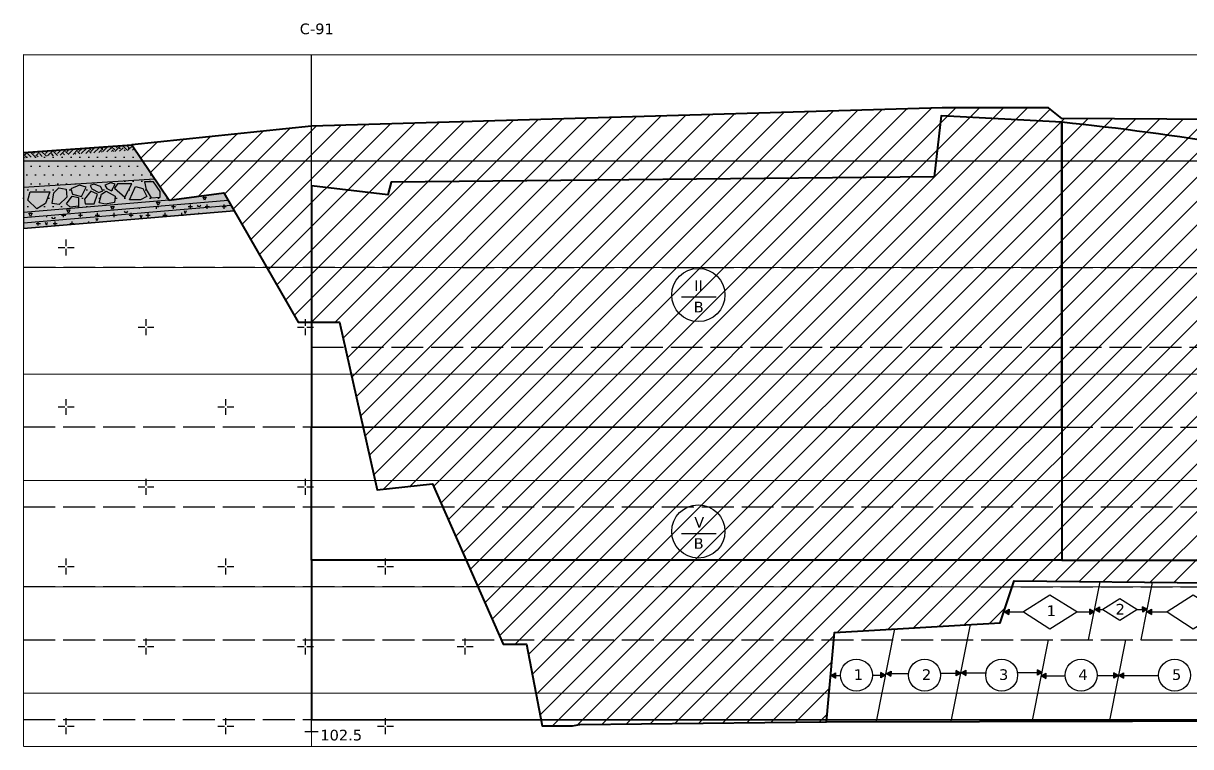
# Model space of a CAD drawing. Header units: millimetres. Extents: x 0 to 6474735, y 0 to 11273163.
# Drawn here: x 3236228.2 to 3236667, y 5635072.7 to 5635344.6 of the extents above; entities that cross this region are included whole.
import ezdxf

# ---------------------------------------------------------------- set-up
doc = ezdxf.new("R2010")
doc.units = ezdxf.units.MM
doc.linetypes.add('ACAD_ISO02W100', pattern=[15, 12, -3])
for name, color, linetype in [('5 р1ків', 7, 'Continuous'), ('НАДЗЕМКА', 7, 'Continuous'), ('ПРОФІЛЬ_БОРТА', 7, 'Continuous')]:
    doc.layers.add(name, color=color, linetype=linetype)
doc.styles.add('стиль1', font='verdana.ttf', dxfattribs={"height": 4})

# ---------------------------------------------------------------- blocks, each defined once
blk = doc.blocks.new('25_1')
at = {"linetype": 'Continuous'}
blk.add_hatch(color=0, dxfattribs=at).paths.add_polyline_path([(0.5, 0.35), (-0.5, 0.35), (0, -0.51)])
at = {"color": 0, "linetype": 'Continuous'}
for points in [[(-0.5, 0.35), (0.5, 0.35)], [(0, -0.51), (-0.5, 0.35)], [(0, -0.51), (0.5, 0.35)]]:
    blk.add_lwpolyline(points, dxfattribs=at)

msp = doc.modelspace()

# ---------------------------------------------------------------- hatches: boundary and pattern name
at = {"linetype": 'Continuous'}
h = msp.add_hatch(dxfattribs=at)
h.set_pattern_fill('ANSI31', color=256, scale=2)
edge = h.paths.add_edge_path()
edge.add_line((3236269.037, 5635298.942), (3236283.071, 5635278.139))
edge.add_line((3236283.071, 5635278.139), (3236303.555, 5635280.939))
edge.add_line((3236303.555, 5635280.939), (3236331.588, 5635232.331))
edge.add_line((3236331.588, 5635232.331), (3236347.026, 5635232.331))
edge.add_line((3236347.026, 5635232.331), (3236361.222, 5635169.326))
edge.add_line((3236361.222, 5635169.326), (3236381.986, 5635171.522))
edge.add_line((3236381.986, 5635171.522), (3236408.538, 5635111.317))
edge.add_line((3236408.538, 5635111.317), (3236417.347, 5635111.317))
edge.add_line((3236417.347, 5635111.317), (3236423.251, 5635080.515))
edge.add_line((3236423.251, 5635080.515), (3236434.706, 5635080.515))
edge.add_line((3236434.706, 5635080.515), (3236437.446, 5635081.128))
edge.add_line((3236437.446, 5635081.128), (3236530.084, 5635082.112))
edge.add_line((3236530.084, 5635082.112), (3236533.145, 5635115.696))
edge.add_line((3236533.145, 5635115.696), (3236595.364, 5635119.285))
edge.add_line((3236595.364, 5635119.285), (3236600.724, 5635135.084))
edge.add_line((3236600.724, 5635135.084), (3236674.261, 5635134.271))
edge.add_line((3236674.261, 5635134.271), (3236680.142, 5635162.67))
edge.add_line((3236680.142, 5635162.67), (3236767.258, 5635166.055))
edge.add_line((3236767.258, 5635166.055), (3236773.3, 5635196.454))
edge.add_line((3236773.3, 5635196.454), (3236839.315, 5635197.842))
edge.add_line((3236839.315, 5635197.842), (3236846.829, 5635226.641))
edge.add_line((3236846.829, 5635226.641), (3236910.403, 5635222.83))
edge.add_line((3236910.403, 5635222.83), (3236971.352, 5635227.725))
edge.add_line((3236971.352, 5635227.725), (3236975.239, 5635266.797))
edge.add_line((3236975.239, 5635266.797), (3237099.892, 5635266.797))
edge.add_line((3237099.892, 5635266.797), (3237110.239, 5635300.348))
edge.add_arc((3237105.355, 5634670.671), 629.696, 85.931835, 89.555619, ccw=False)
edge.add_line((3237150.028, 5635298.78), (3237153.024, 5635310.416))
edge.add_line((3237153.024, 5635310.416), (3237099.905, 5635309.597))
edge.add_line((3237099.905, 5635309.597), (3236981.144, 5635306.617))
edge.add_line((3236981.144, 5635306.617), (3236875.183, 5635307.236))
edge.add_line((3236875.183, 5635307.236), (3236618.574, 5635308.881))
edge.add_line((3236618.574, 5635308.881), (3236613.575, 5635312.882))
edge.add_line((3236613.575, 5635312.882), (3236573.574, 5635312.882))
edge.add_line((3236573.574, 5635312.882), (3236336.574, 5635305.927))
edge.add_line((3236336.574, 5635305.927), (3236269.037, 5635298.942))
at = {"layer": 'ПРОФІЛЬ_БОРТА'}
h = msp.add_hatch(color=2, dxfattribs=at)
h.dxf.hatch_style = 1
h.paths.add_polyline_path([(3236228.258, 5635267.458), (3236307.448, 5635274.19), (3236303.555, 5635280.939), (3236283.071, 5635278.139), (3236269.037, 5635298.942), (3236228.263, 5635296.102)])
h = msp.add_hatch(dxfattribs=at)
h.set_pattern_fill('DOTS', color=256, scale=2.1)
h.paths.add_polyline_path([(3236228.263, 5635296.102), (3236228.262, 5635292.949), (3236273.08, 5635292.949), (3236269.037, 5635298.942)])
h.paths.add_polyline_path([(3236228.262, 5635292.949), (3236228.26, 5635282.955), (3236277.692, 5635286.112), (3236273.08, 5635292.949)])
h = msp.add_hatch(dxfattribs=at)
h.set_pattern_fill('EARTH', color=256, scale=0.5, angle=45)
h.paths.add_polyline_path([(3236270.329, 5635297.027), (3236269.037, 5635298.942), (3236228.263, 5635296.102), (3236228.262, 5635294.097)])
h = msp.add_hatch(dxfattribs=at)
h.set_pattern_fill('DOTS', color=256, scale=2)
h.paths.add_polyline_path([(3236228.26, 5635282.955), (3236228.259, 5635273.48), (3236283.071, 5635278.139), (3236277.692, 5635286.112)])
h.paths.add_polyline_path([(3236241.579, 5635282.813), (3236244.301, 5635282.344), (3236244.582, 5635279.251), (3236241.673, 5635276.58), (3236239.044, 5635276.861), (3236239.655, 5635280.985)], flags=16)
h.paths.add_polyline_path([(3236238.198, 5635281.342), (3236236.575, 5635276.955), (3236233.328, 5635274.953), (3236229.89, 5635278.195), (3236230.75, 5635281.342)], flags=16)
h.paths.add_polyline_path([(3236246.037, 5635282.391), (3236249.323, 5635283.844), (3236251.857, 5635283.094), (3236250.074, 5635279.532), (3236246.648, 5635280.376)], flags=16)
h.paths.add_polyline_path([(3236246.554, 5635279.72), (3236248.947, 5635279.204), (3236248.947, 5635275.97), (3236245.85, 5635275.595), (3236244.395, 5635276.814)], flags=16)
h.paths.add_polyline_path([(3236251.16, 5635278.551), (3236253.553, 5635281.551), (3236256.088, 5635280.379), (3236254.867, 5635276.77), (3236251.441, 5635276.77)], flags=16)
h.paths.add_polyline_path([(3236253.321, 5635283.696), (3236254.727, 5635284.129), (3236257.219, 5635283.35), (3236258.142, 5635281.646), (3236256.604, 5635280.988), (3236253.929, 5635282.394)], flags=16)
h.paths.add_polyline_path([(3236257.597, 5635280.445), (3236259.331, 5635281.551), (3236262.689, 5635279.708), (3236262.467, 5635277.24), (3236259.161, 5635276.615), (3236256.785, 5635277.129)], flags=16)
h.paths.add_polyline_path([(3236258.832, 5635283.822), (3236261.068, 5635284.686), (3236262.713, 5635284.154), (3236261.321, 5635281.624), (3236259.553, 5635282.597)], flags=16)
h.paths.add_polyline_path([(3236262.429, 5635282.626), (3236263.597, 5635284.316), (3236269.025, 5635284.316), (3236266.34, 5635279.245)], flags=16)
h.paths.add_polyline_path([(3236268.091, 5635278.254), (3236270.425, 5635283.267), (3236273.11, 5635282.567), (3236274.686, 5635279.536), (3236272.23, 5635278.259)], flags=16)
h.paths.add_polyline_path([(3236273.811, 5635285.073), (3236277.137, 5635285.073), (3236279.706, 5635281.46), (3236279.706, 5635279.303), (3236276.262, 5635279.012), (3236274.357, 5635282.2)], flags=16)
h = msp.add_hatch(dxfattribs=at)
h.set_pattern_fill('CROSS', color=256, scale=0.5)
h.paths.add_polyline_path([(3236269.154, 5635272.942), (3236245.592, 5635272.946), (3236228.258, 5635271.472), (3236228.258, 5635269.465)])
h.paths.add_polyline_path([(3236245.592, 5635272.946), (3236269.154, 5635272.942), (3236306.344, 5635276.104), (3236305.241, 5635278.017)])
h = msp.add_hatch(dxfattribs=at)
h.set_pattern_fill('CROSS', color=256, scale=0.5)
h.paths.add_polyline_path([(3236292.716, 5635272.938), (3236269.154, 5635272.942), (3236228.258, 5635269.465), (3236228.258, 5635267.458)])
h.paths.add_polyline_path([(3236269.154, 5635272.942), (3236292.716, 5635272.938), (3236307.448, 5635274.19), (3236306.344, 5635276.104)])

# ---------------------------------------------------------------- linework, layer by layer
at = {"linetype": 'Continuous', "lineweight": 40}
msp.add_lwpolyline([(3236875.183, 5635307.236), (3236618.574, 5635308.881), (3236613.575, 5635312.882), (3236573.574, 5635312.882), (3236336.574, 5635305.927), (3236269.037, 5635298.942), (3236283.071, 5635278.139), (3236303.555, 5635280.939), (3236331.588, 5635232.331), (3236347.026, 5635232.331), (3236361.222, 5635169.326), (3236381.986, 5635171.522), (3236408.538, 5635111.317), (3236417.347, 5635111.317), (3236423.251, 5635080.515), (3236434.706, 5635080.515), (3236437.446, 5635081.128), (3236530.084, 5635082.112), (3236533.145, 5635115.696), (3236595.364, 5635119.285), (3236600.724, 5635135.084), (3236674.261, 5635134.271)], dxfattribs=at)
at = {"layer": '5 р1ків', "linetype": 'Continuous'}
for points in [[(3236614.055, 5635129.738), (3236604.199, 5635123.426), (3236614.055, 5635117.084), (3236624.169, 5635123.411), (3236614.055, 5635129.738)], [(3236667.994, 5635129.738), (3236658.138, 5635123.426), (3236667.994, 5635117.084), (3236678.107, 5635123.411), (3236667.994, 5635129.738)], [(3236640.365, 5635128.354), (3236634.058, 5635124.314), (3236640.365, 5635120.256), (3236646.838, 5635124.305), (3236640.365, 5635128.354)]]:
    msp.add_lwpolyline(points, close=True, dxfattribs=at)
at = {"layer": '5 р1ків'}
for centre in [(3236541.379, 5635099.61), (3236567.002, 5635099.61), (3236595.972, 5635099.61), (3236625.816, 5635099.61), (3236660.984, 5635099.61)]:
    msp.add_circle(centre, 6, dxfattribs=at)
at = {"layer": 'ПРОФІЛЬ_БОРТА', "lineweight": 15}
for p, q in [((3236228.269, 5635332.949), (3236228.224, 5635072.949)), ((3236336.579, 5635332.93), (3236336.533, 5635072.93))]:
    msp.add_line(p, q, dxfattribs=at)
at = {"layer": 'ПРОФІЛЬ_БОРТА', "color": 4}
for points in [[(3236228.269, 5635332.949), (3237371.997, 5635332.749)], [(3236228.262, 5635292.949), (3237371.99, 5635292.949)], [(3236228.255, 5635252.949), (3236835.545, 5635252.843)], [(3236228.248, 5635212.949), (3237371.976, 5635212.749)], [(3236228.241, 5635172.949), (3237371.969, 5635172.749)], [(3236228.234, 5635132.949), (3237371.962, 5635132.749)], [(3236228.227, 5635092.949), (3237371.955, 5635092.749)], [(3236228.224, 5635072.949), (3237371.951, 5635072.749)]]:
    msp.add_lwpolyline(points, dxfattribs=at)
at = {"layer": 'ПРОФІЛЬ_БОРТА'}
for points in [[(3236336.537, 5635092.93), (3236336.579, 5635332.93)], [(3236269.037, 5635298.942), (3236228.263, 5635296.102)], [(3236277.692, 5635286.112), (3236228.26, 5635282.955)], [(3236305.241, 5635278.017), (3236228.258, 5635271.472)], [(3236283.071, 5635278.139), (3236228.259, 5635273.48)], [(3236306.344, 5635276.104), (3236228.258, 5635269.465)], [(3236307.448, 5635274.19), (3236228.258, 5635267.458)], [(3236289.419, 5635274.103), (3236289.11, 5635273.163), (3236288.797, 5635274.113)], [(3236237.227, 5635269.762), (3236236.917, 5635268.822), (3236236.604, 5635269.772)], [(3236256.166, 5635271.28), (3236255.857, 5635270.341), (3236255.544, 5635271.29)], [(3236272.805, 5635272.517), (3236272.496, 5635271.577), (3236272.183, 5635272.527)], [(3236241.332, 5635260.426), (3236243.832, 5635260.426)], [(3236244.332, 5635260.926), (3236244.332, 5635263.426)], [(3236244.832, 5635260.426), (3236247.332, 5635260.426)], [(3236244.332, 5635257.426), (3236244.332, 5635259.926)], [(3236475.65, 5635241.786), (3236488.658, 5635241.786)], [(3236271.335, 5635230.426), (3236273.835, 5635230.426)], [(3236274.335, 5635230.926), (3236274.335, 5635233.426)], [(3236274.335, 5635227.426), (3236274.335, 5635229.926)], [(3236274.835, 5635230.426), (3236277.335, 5635230.426)], [(3236331.335, 5635230.426), (3236333.835, 5635230.426)], [(3236334.335, 5635230.926), (3236334.335, 5635233.426)], [(3236334.335, 5635227.426), (3236334.335, 5635229.926)], [(3236334.835, 5635230.426), (3236337.335, 5635230.426)], [(3236244.332, 5635200.926), (3236244.332, 5635203.426)], [(3236304.335, 5635200.926), (3236304.335, 5635203.426)], [(3236241.332, 5635200.426), (3236243.832, 5635200.426)], [(3236244.332, 5635197.426), (3236244.332, 5635199.926)], [(3236244.832, 5635200.426), (3236247.332, 5635200.426)], [(3236301.335, 5635200.426), (3236303.835, 5635200.426)], [(3236304.335, 5635197.426), (3236304.335, 5635199.926)], [(3236304.835, 5635200.426), (3236307.335, 5635200.426)], [(3236274.335, 5635170.926), (3236274.335, 5635173.426)], [(3236334.335, 5635170.926), (3236334.335, 5635173.426)], [(3236271.335, 5635170.426), (3236273.835, 5635170.426)], [(3236274.335, 5635167.426), (3236274.335, 5635169.926)], [(3236274.835, 5635170.426), (3236277.335, 5635170.426)], [(3236331.335, 5635170.426), (3236333.835, 5635170.426)], [(3236334.335, 5635167.426), (3236334.335, 5635169.926)], [(3236334.835, 5635170.426), (3236337.335, 5635170.426)], [(3236475.65, 5635152.905), (3236488.658, 5635152.905)], [(3236244.335, 5635140.926), (3236244.335, 5635143.426)], [(3236304.335, 5635140.926), (3236304.335, 5635143.426)], [(3236364.335, 5635140.926), (3236364.335, 5635143.426)], [(3236241.335, 5635140.426), (3236243.835, 5635140.426)], [(3236244.335, 5635137.426), (3236244.335, 5635139.926)], [(3236244.835, 5635140.426), (3236247.335, 5635140.426)], [(3236301.335, 5635140.426), (3236303.835, 5635140.426)], [(3236304.335, 5635137.426), (3236304.335, 5635139.926)], [(3236304.835, 5635140.426), (3236307.335, 5635140.426)], [(3236361.335, 5635140.426), (3236363.835, 5635140.426)], [(3236364.335, 5635137.426), (3236364.335, 5635139.926)], [(3236364.835, 5635140.426), (3236367.335, 5635140.426)], [(3236628.666, 5635112.879), (3236633.007, 5635134.727)], [(3236648.419, 5635112.876), (3236652.717, 5635134.509)], [(3236548.926, 5635082.152), (3236555.851, 5635117.006)], [(3236577.045, 5635082.211), (3236584.279, 5635118.615)], [(3236274.335, 5635110.926), (3236274.335, 5635113.426)], [(3236334.335, 5635110.926), (3236334.335, 5635113.426)], [(3236394.335, 5635110.926), (3236394.335, 5635113.426)], [(3236607.499, 5635082.58), (3236613.514, 5635112.856)], [(3236636.607, 5635082.605), (3236642.622, 5635112.881)], [(3236271.335, 5635110.426), (3236273.835, 5635110.426)], [(3236274.335, 5635107.426), (3236274.335, 5635109.926)], [(3236274.835, 5635110.426), (3236277.335, 5635110.426)], [(3236331.335, 5635110.426), (3236333.835, 5635110.426)], [(3236334.335, 5635107.426), (3236334.335, 5635109.926)], [(3236334.835, 5635110.426), (3236337.335, 5635110.426)], [(3236391.335, 5635110.426), (3236393.835, 5635110.426)], [(3236394.335, 5635107.426), (3236394.335, 5635109.926)], [(3236394.835, 5635110.426), (3236397.335, 5635110.426)], [(3236241.335, 5635080.426), (3236243.835, 5635080.426)], [(3236244.335, 5635080.926), (3236244.335, 5635083.426)], [(3236244.835, 5635080.426), (3236247.335, 5635080.426)], [(3236301.335, 5635080.426), (3236303.835, 5635080.426)], [(3236304.335, 5635080.926), (3236304.335, 5635083.426)], [(3236304.835, 5635080.426), (3236307.335, 5635080.426)], [(3236361.335, 5635080.426), (3236363.835, 5635080.426)], [(3236364.335, 5635080.926), (3236364.335, 5635083.426)], [(3236364.835, 5635080.426), (3236367.335, 5635080.426)], [(3236244.335, 5635077.426), (3236244.335, 5635079.926)], [(3236304.335, 5635077.426), (3236304.335, 5635079.926)], [(3236364.335, 5635077.426), (3236364.335, 5635079.926)]]:
    msp.add_lwpolyline(points, dxfattribs=at)
at = {"layer": 'ПРОФІЛЬ_БОРТА', "color": 1, "lineweight": 40}
msp.add_lwpolyline([(3236530.084, 5635082.112), (3236875.145, 5635082.836), (3237219.172, 5635082.776), (3237229.107, 5635132.774), (3237240.009, 5635132.772), (3237247.794, 5635171.972), (3237270.903, 5635173.567), (3237274.804, 5635192.766), (3237285.728, 5635192.764), (3237297.694, 5635252.762), (3237307.629, 5635252.762), (3237318.454, 5635291.167), (3237327.196, 5635291.165), (3237338.185, 5635312.755)], dxfattribs=at)
at = {"layer": 'ПРОФІЛЬ_БОРТА', "color": 5, "lineweight": 40}
for points in [[(3236336.57, 5635283.53), (3236336.554, 5635192.93), (3236618.554, 5635192.881), (3236618.574, 5635307.47), (3236573.232, 5635309.917), (3236570.571, 5635286.889), (3236366.428, 5635284.969), (3236365.205, 5635280.193)], [(3236618.554, 5635192.881), (3236618.544, 5635142.881), (3236336.545, 5635142.881), (3236336.554, 5635192.93)], [(3236336.545, 5635142.881), (3236336.545, 5635082.93), (3237266.635, 5635082.768), (3237266.645, 5635142.745)]]:
    msp.add_lwpolyline(points, close=True, dxfattribs=at)
msp.add_lwpolyline([(3237266.638, 5635291.167, -0.0273995), (3237183.271, 5635295.882, 0.0253818), (3237099.903, 5635300.597, 0.0779073), (3237040.521, 5635289.107, -0.0897144), (3236981.139, 5635277.617, 0.064375), (3236928.158, 5635271.627, -0.0536998), (3236875.176, 5635265.636, -0.0325524), (3236746.875, 5635286.553, 0.0287322), (3236618.574, 5635307.47), (3236618.574, 5635192.881), (3236618.574, 5635142.881), (3237266.645, 5635142.745)], format="xyb", close=True, dxfattribs=at)
at = {"layer": 'ПРОФІЛЬ_БОРТА', "color": 2}
msp.add_lwpolyline([(3236228.258, 5635267.458), (3236307.448, 5635274.19), (3236303.555, 5635280.939), (3236283.071, 5635278.139), (3236269.037, 5635298.942), (3236228.263, 5635296.102)], close=True, dxfattribs=at)
at = {"layer": 'ПРОФІЛЬ_БОРТА', "lineweight": 40}
msp.add_lwpolyline([(3236228.263, 5635296.102), (3236269.037, 5635298.942)], dxfattribs=at)
at = {"layer": 'ПРОФІЛЬ_БОРТА'}
for points in [[(3236239.044, 5635276.861), (3236239.655, 5635280.985), (3236241.579, 5635282.813), (3236244.301, 5635282.344), (3236244.582, 5635279.251), (3236241.673, 5635276.58)], [(3236246.037, 5635282.391), (3236246.648, 5635280.376), (3236250.074, 5635279.532), (3236251.857, 5635283.094), (3236249.323, 5635283.844)], [(3236253.929, 5635282.394), (3236256.604, 5635280.988), (3236258.142, 5635281.646), (3236257.219, 5635283.35), (3236254.727, 5635284.129), (3236253.321, 5635283.696)], [(3236258.832, 5635283.822), (3236259.553, 5635282.597), (3236261.321, 5635281.624), (3236262.713, 5635284.154), (3236261.068, 5635284.686)], [(3236262.429, 5635282.626), (3236266.34, 5635279.245), (3236269.025, 5635284.316), (3236263.597, 5635284.316)], [(3236268.091, 5635278.254), (3236270.425, 5635283.267), (3236273.11, 5635282.567), (3236274.686, 5635279.536), (3236272.23, 5635278.259)], [(3236274.357, 5635282.2), (3236276.262, 5635279.012), (3236279.706, 5635279.303), (3236279.706, 5635281.46), (3236277.137, 5635285.073), (3236273.811, 5635285.073)], [(3236229.89, 5635278.195), (3236230.75, 5635281.342), (3236238.198, 5635281.342), (3236236.575, 5635276.955), (3236233.328, 5635274.953)], [(3236244.395, 5635276.814), (3236246.554, 5635279.72), (3236248.947, 5635279.204), (3236248.947, 5635275.97), (3236245.85, 5635275.595)], [(3236251.16, 5635278.551), (3236251.441, 5635276.77), (3236254.867, 5635276.77), (3236256.088, 5635280.379), (3236253.553, 5635281.551)], [(3236256.785, 5635277.129), (3236257.597, 5635280.445), (3236259.331, 5635281.551), (3236262.689, 5635279.708), (3236262.467, 5635277.24), (3236259.161, 5635276.615)], [(3236295.76, 5635279.299), (3236296.982, 5635279.299), (3236296.371, 5635278.14)], [(3236230.299, 5635273.233), (3236231.521, 5635273.233), (3236230.91, 5635272.074)], [(3236244.528, 5635274.482), (3236245.751, 5635274.482), (3236245.139, 5635273.322)], [(3236261.129, 5635275.813), (3236262.351, 5635275.813), (3236261.74, 5635274.654)], [(3236278.27, 5635277.441), (3236279.492, 5635277.441), (3236278.881, 5635276.282)]]:
    msp.add_lwpolyline(points, close=True, dxfattribs=at)
at = {"layer": 'ПРОФІЛЬ_БОРТА', "lineweight": 30}
for points in [[(3236336.534, 5635078.53), (3236336.57, 5635283.53)], [(3236334.04, 5635078.507), (3236339.04, 5635078.507)]]:
    msp.add_lwpolyline(points, dxfattribs=at)
at = {"layer": 'ПРОФІЛЬ_БОРТА', "linetype": 'ACAD_ISO02W100'}
for points in [[(3236228.255, 5635252.949), (3237371.983, 5635252.749)], [(3236336.559, 5635222.93), (3237371.978, 5635222.749)], [(3236228.245, 5635192.949), (3237371.972, 5635192.749)], [(3236228.239, 5635162.949), (3237371.967, 5635162.749)], [(3236228.234, 5635132.949), (3237371.962, 5635132.749)], [(3236228.231, 5635112.949), (3237371.958, 5635112.749)], [(3236228.225, 5635082.949), (3237371.953, 5635082.749)]]:
    msp.add_lwpolyline(points, dxfattribs=at)
at = {"layer": 'ПРОФІЛЬ_БОРТА', "color": 7}
for points in [[(3236631.301, 5635124.329), (3236634.064, 5635124.329)], [(3236646.772, 5635124.277), (3236649.507, 5635124.277)], [(3236597.294, 5635123.421), (3236604.284, 5635123.421)], [(3236624.155, 5635123.368), (3236629.645, 5635123.368)], [(3236651.848, 5635123.438), (3236658.108, 5635123.438)], [(3236532.598, 5635099.488), (3236535.296, 5635099.488)], [(3236547.424, 5635099.608), (3236551.458, 5635099.608)], [(3236552.361, 5635100.199), (3236560.963, 5635100.199)], [(3236573.006, 5635100.318), (3236579.737, 5635100.318)], [(3236581.592, 5635100.452), (3236590.241, 5635100.452)], [(3236601.863, 5635100.571), (3236609.92, 5635100.571)], [(3236611.64, 5635099.35), (3236619.702, 5635099.35)], [(3236631.911, 5635099.469), (3236639.016, 5635099.469)], [(3236641.05, 5635099.45), (3236654.824, 5635099.45)]]:
    msp.add_lwpolyline(points, dxfattribs=at)
at = {"layer": 'ПРОФІЛЬ_БОРТА'}
for centre in [(3236481.939, 5635242.534), (3236481.939, 5635153.652)]:
    msp.add_circle(centre, 10, dxfattribs=at)
for centre in [(3236266.802, 5635274.237), (3236294.256, 5635276.534), (3236239.564, 5635271.995)]:
    msp.add_arc(centre, 0.744, 194.81436, 347.45153, dxfattribs=at)

# ---------------------------------------------------------------- block references
at = {"layer": 'НАДЗЕМКА', "color": 7}
for p, xscale, yscale, zscale, rotation in [((3236598.012, 5635123.432), 2, 2, 2, 269.0046497600451), ((3236629.812, 5635123.463), 1.999999999999988, 1.999999999999988, 1.999999999999988, 91.3139944688945), ((3236632.019, 5635124.341), 2, 2, 2, 269.0046497600451), ((3236649.674, 5635124.372), 1.999999999999989, 1.999999999999989, 1.999999999999989, 91.3139944688945), ((3236651.603, 5635123.436), 2, 2, 2, 269.0046497600451), ((3236532.833, 5635099.487), 2, 2, 2, 269.0046497600451), ((3236551.265, 5635099.636), 1.99999999999999, 1.99999999999999, 1.99999999999999, 91.3139944688945), ((3236553.659, 5635100.197), 2, 2, 2, 269.0046497600451), ((3236579.544, 5635100.346), 1.99999999999999, 1.99999999999999, 1.99999999999999, 91.3139944688945), ((3236581.826, 5635100.45), 2, 2, 2, 269.0046497600451), ((3236610.165, 5635100.599), 1.99999999999999, 1.99999999999999, 1.99999999999999, 91.3139944688945), ((3236611.875, 5635099.348), 2, 2, 2, 269.0046497600451), ((3236638.823, 5635099.497), 1.999999999999991, 1.999999999999991, 1.999999999999991, 91.3139944688945), ((3236641.084, 5635099.448), 2, 2, 2, 269.0046497600451)]:
    msp.add_blockref('25_1', p, dxfattribs=dict(at, xscale=xscale, yscale=yscale, zscale=zscale, rotation=rotation))

# ---------------------------------------------------------------- texts
at = {"layer": '5 р1ків', "linetype": 'Continuous', "char_height": 4, "attachment_point": 1, "style": 'стиль1'}
for s, insert in [('1', (3236612.879, 5635125.822)), ('2', (3236638.789, 5635126.415))]:
    msp.add_mtext_dynamic_manual_height_columns(s, width=8.41911, gutter_width=5, heights=[0], dxfattribs=dict(at, insert=insert))
at = {"layer": '5 р1ків', "char_height": 4, "attachment_point": 1, "style": 'стиль1'}
for s, insert in [('1', (3236540.378, 5635101.833)), ('2', (3236566.001, 5635101.833)), ('3', (3236594.971, 5635101.833)), ('4', (3236624.816, 5635101.833)), ('5', (3236659.984, 5635101.833))]:
    msp.add_mtext_dynamic_manual_height_columns(s, width=1.38532, gutter_width=7.5, heights=[0], dxfattribs=dict(at, insert=insert))
at = {"layer": 'ПРОФІЛЬ_БОРТА', "char_height": 4, "attachment_point": 1, "style": 'стиль1'}
for s, width, insert in [('C-91', 13.8036, (3236332.126, 5635344.561)), ('ІІ', 2.69401, (3236480.415, 5635247.99)), ('В', 5.41282, (3236480.191, 5635239.995)), ('V', 2.69401, (3236480.415, 5635159.108)), ('В', 5.41282, (3236480.191, 5635151.114)), ('102.5', 1.68961, (3236339.84, 5635079.09))]:
    msp.add_mtext_dynamic_manual_height_columns(s, width=width, gutter_width=7.5, heights=[0], dxfattribs=dict(at, insert=insert))

doc.saveas('drawing.dxf')
